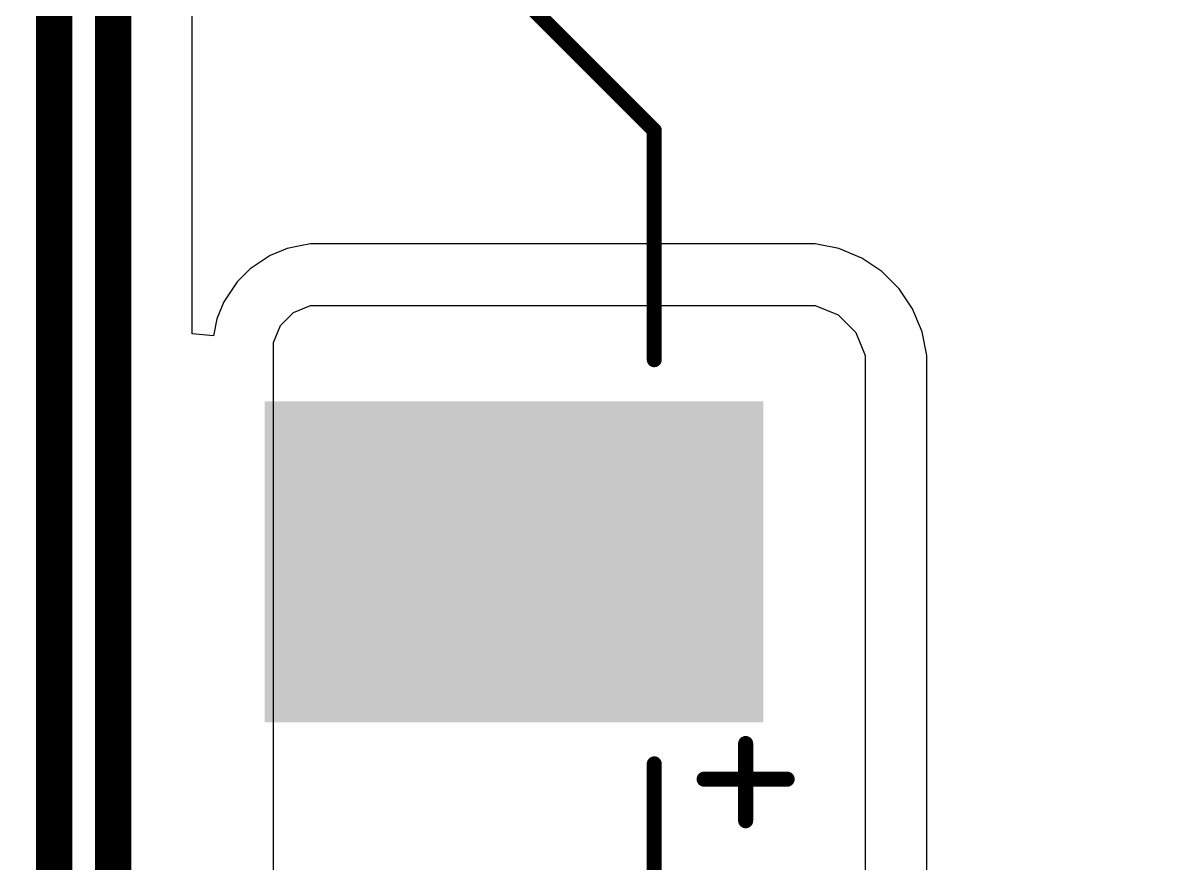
# Model space of a CAD drawing. Header units: inches. Extents: x -18 to 202, y -11 to 119.
# Drawn here: x 25.92 to 35.48, y 8.43 to 15.51 of the extents above; entities that cross this region are included whole.
import ezdxf

# ---------------------------------------------------------------- set-up
doc = ezdxf.new("R2010")
doc.units = ezdxf.units.IN
for name, color, linetype in [('Board Outline', 216, 'Continuous'), ('Top Layer', 1, 'Continuous'), ('Top Overlay', 2, 'Continuous'), ('Top Paste', 8, 'Continuous'), ('Top Solder', 216, 'Continuous')]:
    doc.layers.add(name, color=color, linetype=linetype)

# ---------------------------------------------------------------- blocks, each defined once
blk = doc.blocks.new('UWD_470_F_10__D___101')
at = {"layer": 'Top Layer'}
blk.add_hatch(color=1, dxfattribs=at).paths.add_polyline_path([(-6, 1.25), (-2, 1.25), (-2, -1.25), (-6, -1.25)])
at = {"layer": 'Top Paste'}
blk.add_hatch(color=8, dxfattribs=at).paths.add_polyline_path([(-6, 1.25), (-2, 1.25), (-2, -1.25), (-6, -1.25)])
at = {"layer": 'Top Solder'}
blk.add_hatch(color=216, dxfattribs=at).paths.add_polyline_path([(-6.1016, 1.3516), (-1.8984, 1.3516), (-1.8984, -1.3516), (-6.1016, -1.3516)])
at = {"layer": 'Top Overlay'}
for points in [[(-5.1816, 3.6322, 0.127, 0.127, 0), (-5.1816, 1.7018, 0.127, 0.127, 0)], [(-5.9516, 2.1802, 0.127, 0.127, 0), (-5.9516, 1.8302, 0.127, 0.127, 0)], [(-5.6016, 1.8302, 0.127, 0.127, 0), (-6.3016, 1.8302, 0.127, 0.127, 0)], [(-5.9516, 1.8302, 0.127, 0.127, 0), (-5.9516, 1.5302, 0.127, 0.127, 0)], [(-5.1816, -1.7018, 0.127, 0.127, 0), (-5.1816, -3.6322, 0.127, 0.127, 0)], [(-3.6068, -5.207, 0.127, 0.127, 0), (-5.1816, -3.6322, 0.127, 0.127, 0)]]:
    blk.add_lwpolyline(points, format="xyseb", dxfattribs=at)
for points in [[(-5.9833, 2.1802, 0.0635, 0.0635, 1), (-5.9198, 2.1802, 0.0635, 0.0635, 1)], [(-6.3334, 1.8302, 0.0635, 0.0635, 1), (-6.2699, 1.8302, 0.0635, 0.0635, 1)], [(-5.9833, 1.8302, 0.0635, 0.0635, 1), (-5.9198, 1.8302, 0.0635, 0.0635, 1)], [(-5.9833, 1.8302, 0.0635, 0.0635, 1), (-5.9198, 1.8302, 0.0635, 0.0635, 1)], [(-5.6333, 1.8302, 0.0635, 0.0635, 1), (-5.5698, 1.8302, 0.0635, 0.0635, 1)], [(-5.2133, 1.7018, 0.0635, 0.0635, 1), (-5.1498, 1.7018, 0.0635, 0.0635, 1)], [(-5.9833, 1.5302, 0.0635, 0.0635, 1), (-5.9198, 1.5302, 0.0635, 0.0635, 1)], [(-5.2133, -1.7018, 0.0635, 0.0635, 1), (-5.1498, -1.7018, 0.0635, 0.0635, 1)], [(-5.2133, -3.6322, 0.0635, 0.0635, 1), (-5.1498, -3.6322, 0.0635, 0.0635, 1)], [(-5.2133, -3.6322, 0.0635, 0.0635, 1), (-5.1498, -3.6322, 0.0635, 0.0635, 1)]]:
    blk.add_lwpolyline(points, format="xyseb", close=True, dxfattribs=at)

msp = doc.modelspace()

# ---------------------------------------------------------------- linework, layer by layer
at = {"layer": 'Board Outline'}
msp.add_lwpolyline([(44.2299, 62.3099, 0.254, 0.254, -3.535496), (7.5647, 62.2891, 0.254, 0.254, 0)], format="xyseb", dxfattribs=at)
at = {"layer": 'Top Layer'}
for p, q in [((27.349, 12.8922), (27.349, 15.8804)), ((28.1471, 13.6103), (28.0043, 13.5512)), ((28.259, 13.6326), (28.1471, 13.6103)), ((28.1471, 13.6103), (28.1471, 13.6103)), ((28.3453, 13.6497), (28.259, 13.6326)), ((28.4226, 13.6497), (28.3453, 13.6497)), ((28.3453, 13.6497), (28.3453, 13.6497)), ((28.3453, 13.6497), (28.3453, 13.6497)), ((32.5986, 13.6498), (28.4226, 13.6498)), ((28.4226, 13.6498), (28.4226, 13.6497)), ((32.7968, 13.6103), (32.5986, 13.6498)), ((32.9901, 13.5302), (32.7968, 13.6103)), ((28.0043, 13.5512), (27.8362, 13.4389)), ((33.1582, 13.418), (32.9901, 13.5302)), ((27.8362, 13.4389), (27.7269, 13.3296)), ((33.3062, 13.27), (33.1582, 13.418)), ((27.7269, 13.3296), (27.6147, 13.1615)), ((33.4184, 13.1019), (33.3062, 13.27)), ((27.6147, 13.1615), (27.5555, 13.0187)), ((28.2025, 13.0726), (28.3453, 13.1318)), ((28.3453, 13.1318), (28.4226, 13.1318)), ((28.4226, 13.1318), (28.4226, 13.1318)), ((28.4226, 13.1318), (32.4939, 13.1318)), ((32.4939, 13.1318), (32.5985, 13.1318)), ((32.5985, 13.1318), (32.7919, 13.0517)), ((33.4985, 12.9086), (33.4184, 13.1019)), ((27.5555, 13.0187), (27.5268, 12.8747)), ((27.5555, 13.0187), (27.5555, 13.0187)), ((28.0932, 12.9633), (28.2025, 13.0726)), ((32.7919, 13.0517), (32.9399, 12.9037)), ((28.034, 12.8205), (28.0932, 12.9633)), ((33.538, 12.7103), (33.4985, 12.9086)), ((33.4985, 12.9086), (33.4985, 12.9086)), ((27.5268, 12.8747), (27.349, 12.8922)), ((28.034, 12.7432), (28.034, 12.8205)), ((32.9399, 12.9037), (33.02, 12.7103)), ((28.034, 3.0998), (28.034, 12.7432)), ((33.02, 12.7103), (33.02, 12.6057)), ((33.538, 12.6057), (33.538, 12.7103)), ((33.02, 12.6057), (33.02, 5.5626)), ((33.02, 12.6057), (33.02, 12.6057)), ((33.5379, 5.5626), (33.538, 12.6057))]:
    msp.add_line(p, q, dxfattribs=at)
for points in [[(26.1851, 4.73, 0.3048, 0.3048, 0), (26.1851, 29.9098, 0.3048, 0.3048, 0)], [(26.6829, 3.6998, 0.3048, 0.3048, 0), (26.6829, 29.9098, 0.3048, 0.3048, 0)]]:
    msp.add_lwpolyline(points, format="xyseb", dxfattribs=at)

# ---------------------------------------------------------------- block references
at = {"rotation": 180}
msp.add_blockref('UWD_470_F_10__D___101', (26.0604, 10.9728), dxfattribs=at)

doc.saveas('drawing.dxf')
